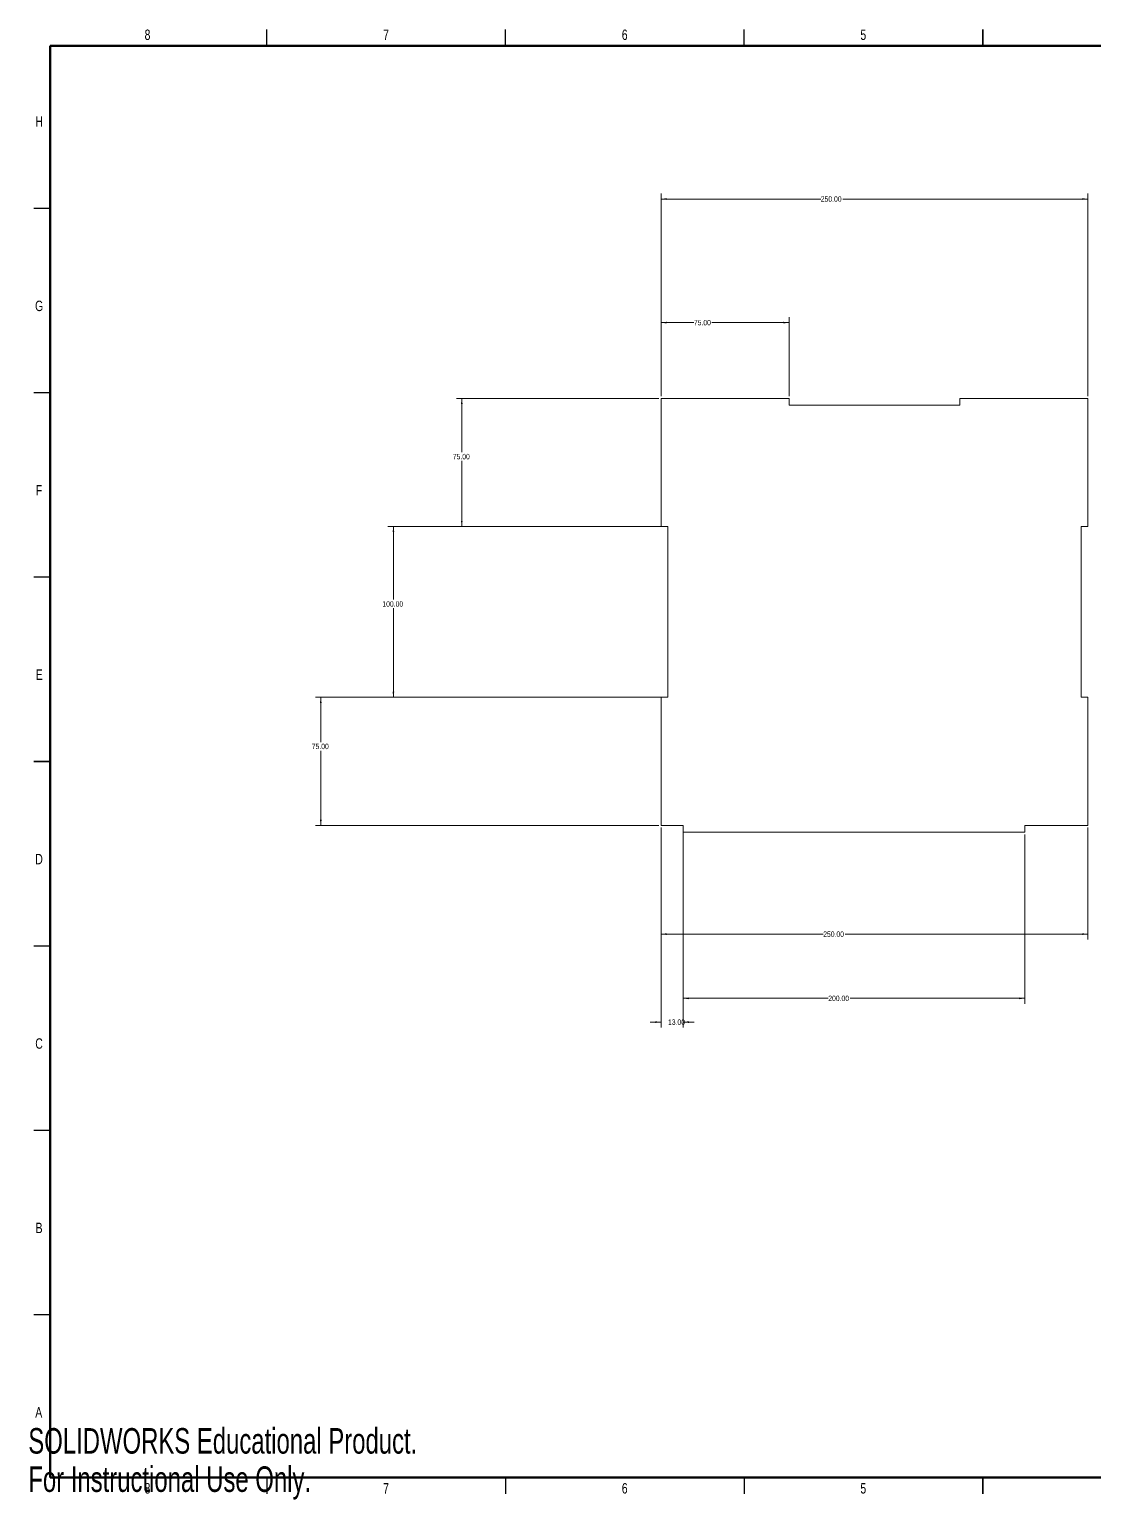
# Model space of a CAD drawing. Header units: millimetres. Extents: x 1 to 2218, y 0 to 860.
# Drawn here: x 1 to 624, y 0 to 860 of the extents above; entities that cross this region are included whole.
import ezdxf

# ---------------------------------------------------------------- set-up
doc = ezdxf.new("R2010")
doc.units = ezdxf.units.MM
doc.styles.add('SLDTEXTSTYLE0', font='TXT', dxfattribs={"width": 0.75})
doc.styles.add('SLDTEXTSTYLE3', font='TXT', dxfattribs={"width": 0.7})
doc.dimstyles.new('SLDDIMSTYLE0', dxfattribs={"dimtxt": 3.175, "dimasz": 3.302, "dimexe": 0, "dimexo": 0.0625, "dimgap": 0.79375, "dimtad": 0, "dimtih": 1, "dimtoh": 1, "dimrnd": 1e-09, "dimzin": 4, "dimdsep": 46, "dimtxsty": 'SLDTEXTSTYLE0', "dimsah": 1, "dimcen": 0.09, "dimadec": 0, "dimazin": 1, "dimtfac": 1, "dimtmove": 0, "dimatfit": 0, "dimfxl": 1, "dimfrac": 2, "dimtolj": 1, "dimtzin": 12, "dimarcsym": 0})
doc.dimstyles.new('SLDDIMSTYLE1', dxfattribs={"dimtxt": 3.175, "dimasz": 3.302, "dimexe": 0, "dimexo": 0.0625, "dimgap": 0.79375, "dimtad": 0, "dimtih": 1, "dimtoh": 1, "dimrnd": 1e-09, "dimzin": 4, "dimdsep": 46, "dimtxsty": 'SLDTEXTSTYLE0', "dimsah": 1, "dimcen": 0.09, "dimadec": 0, "dimazin": 1, "dimtfac": 1, "dimtofl": 0, "dimtmove": 0, "dimatfit": 3, "dimfxl": 1, "dimfrac": 2, "dimtolj": 1, "dimtzin": 12, "dimarcsym": 0})

# ---------------------------------------------------------------- blocks, each defined once
blk = doc.blocks.new('_D')
at = {"color": 7, "linetype": 'Continuous', "lineweight": 0}
for p, q in [((370.45, 393.2), (370.45, 276.16)), ((383.45, 393.2), (383.45, 276.16)), ((370.45, 279.33), (364.1, 279.33)), ((383.45, 279.33), (389.8, 279.33))]:
    blk.add_line(p, q, dxfattribs=at)
at = {"color": 7, "linetype": 'Continuous', "lineweight": 18}
for points in [[(370.45, 279.33), (367.15, 279.84), (367.15, 278.83)], [(383.45, 279.33), (386.75, 278.83), (386.75, 279.84)]]:
    blk.add_solid(points, dxfattribs=at)
at = {"color": 7, "linetype": 'Continuous', "lineweight": 18, "insert": (374.54, 280.91), "char_height": 3.175, "attachment_point": 1, "style": 'SLDTEXTSTYLE0'}
blk.add_mtext('13.00', dxfattribs=at)
blk = doc.blocks.new('_D_1')
at = {"color": 7, "linetype": 'Continuous', "lineweight": 0}
for p, q in [((383.45, 389.2), (383.45, 290.07)), ((583.45, 389.2), (583.45, 290.07)), ((383.45, 293.25), (468.38, 293.25)), ((583.45, 293.25), (481.28, 293.25))]:
    blk.add_line(p, q, dxfattribs=at)
at = {"color": 7, "linetype": 'Continuous', "lineweight": 18}
for points in [[(383.45, 293.25), (386.75, 292.74), (386.75, 293.75)], [(583.45, 293.25), (580.15, 293.75), (580.15, 292.74)]]:
    blk.add_solid(points, dxfattribs=at)
at = {"color": 7, "linetype": 'Continuous', "lineweight": 18, "insert": (468.38, 294.82), "char_height": 3.175, "attachment_point": 1, "style": 'SLDTEXTSTYLE0'}
blk.add_mtext('200.00', dxfattribs=at)
blk = doc.blocks.new('_D_2')
at = {"color": 7, "linetype": 'Continuous', "lineweight": 0}
for p, q in [((370.45, 393.2), (370.45, 327.66)), ((620.45, 393.2), (620.45, 327.66)), ((370.45, 330.84), (465.42, 330.84)), ((620.45, 330.84), (478.32, 330.84))]:
    blk.add_line(p, q, dxfattribs=at)
at = {"color": 7, "linetype": 'Continuous', "lineweight": 18}
for points in [[(370.45, 330.84), (373.75, 330.33), (373.75, 331.34)], [(620.45, 330.84), (617.15, 331.34), (617.15, 330.33)]]:
    blk.add_solid(points, dxfattribs=at)
at = {"color": 7, "linetype": 'Continuous', "lineweight": 18, "insert": (465.42, 332.41), "char_height": 3.175, "attachment_point": 1, "style": 'SLDTEXTSTYLE0'}
blk.add_mtext('250.00', dxfattribs=at)
blk = doc.blocks.new('_D_3')
at = {"color": 7, "linetype": 'Continuous', "lineweight": 0}
for p, q in [((369.18, 469.47), (168.07, 469.47)), ((171.25, 469.47), (171.25, 443.26)), ((171.25, 394.47), (171.25, 438.22)), ((369.18, 394.47), (168.07, 394.47))]:
    blk.add_line(p, q, dxfattribs=at)
at = {"color": 7, "linetype": 'Continuous', "lineweight": 18}
for points in [[(171.25, 469.47), (170.74, 466.17), (171.76, 466.17)], [(171.25, 394.47), (171.76, 397.77), (170.74, 397.77)]]:
    blk.add_solid(points, dxfattribs=at)
at = {"color": 7, "linetype": 'Continuous', "lineweight": 18, "insert": (165.97, 442.32), "char_height": 3.175, "attachment_point": 1, "style": 'SLDTEXTSTYLE0'}
blk.add_mtext('75.00', dxfattribs=at)
blk = doc.blocks.new('_D_4')
at = {"color": 7, "linetype": 'Continuous', "lineweight": 0}
for p, q in [((373.18, 569.47), (210.59, 569.47)), ((213.76, 569.47), (213.76, 526.64)), ((213.76, 469.47), (213.76, 521.6)), ((373.18, 469.47), (210.59, 469.47))]:
    blk.add_line(p, q, dxfattribs=at)
at = {"color": 7, "linetype": 'Continuous', "lineweight": 18}
for points in [[(213.76, 569.47), (213.26, 566.17), (214.27, 566.17)], [(213.76, 469.47), (214.27, 472.77), (213.26, 472.77)]]:
    blk.add_solid(points, dxfattribs=at)
at = {"color": 7, "linetype": 'Continuous', "lineweight": 18, "insert": (207.31, 525.7), "char_height": 3.175, "attachment_point": 1, "style": 'SLDTEXTSTYLE0'}
blk.add_mtext('100.00', dxfattribs=at)
blk = doc.blocks.new('_D_5')
at = {"color": 7, "linetype": 'Continuous', "lineweight": 0}
for p, q in [((369.18, 644.47), (250.63, 644.47)), ((253.8, 644.47), (253.8, 612.92)), ((253.8, 569.47), (253.8, 607.88)), ((369.18, 569.47), (250.63, 569.47))]:
    blk.add_line(p, q, dxfattribs=at)
at = {"color": 7, "linetype": 'Continuous', "lineweight": 18}
for points in [[(253.8, 644.47), (253.3, 641.17), (254.31, 641.17)], [(253.8, 569.47), (254.31, 572.77), (253.3, 572.77)]]:
    blk.add_solid(points, dxfattribs=at)
at = {"color": 7, "linetype": 'Continuous', "lineweight": 18, "insert": (248.53, 611.97), "char_height": 3.175, "attachment_point": 1, "style": 'SLDTEXTSTYLE0'}
blk.add_mtext('75.00', dxfattribs=at)
blk = doc.blocks.new('_D_6')
at = {"color": 7, "linetype": 'Continuous', "lineweight": 0}
for p, q in [((370.45, 645.74), (370.45, 692)), ((370.45, 688.82), (389.7, 688.82)), ((445.45, 688.82), (400.25, 688.82)), ((445.45, 645.74), (445.45, 692))]:
    blk.add_line(p, q, dxfattribs=at)
at = {"color": 7, "linetype": 'Continuous', "lineweight": 18}
for points in [[(370.45, 688.82), (373.75, 688.32), (373.75, 689.33)], [(445.45, 688.82), (442.15, 689.33), (442.15, 688.32)]]:
    blk.add_solid(points, dxfattribs=at)
at = {"color": 7, "linetype": 'Continuous', "lineweight": 18, "insert": (389.7, 690.4), "char_height": 3.175, "attachment_point": 1, "style": 'SLDTEXTSTYLE0'}
blk.add_mtext('75.00', dxfattribs=at)
blk = doc.blocks.new('_D_7')
at = {"color": 7, "linetype": 'Continuous', "lineweight": 0}
for p, q in [((370.45, 645.74), (370.45, 764.35)), ((370.45, 761.17), (464, 761.17)), ((620.45, 761.17), (476.9, 761.17)), ((620.45, 645.74), (620.45, 764.35))]:
    blk.add_line(p, q, dxfattribs=at)
at = {"color": 7, "linetype": 'Continuous', "lineweight": 18}
for points in [[(370.45, 761.17), (373.75, 760.67), (373.75, 761.68)], [(620.45, 761.17), (617.15, 761.68), (617.15, 760.67)]]:
    blk.add_solid(points, dxfattribs=at)
at = {"color": 7, "linetype": 'Continuous', "lineweight": 18, "insert": (464, 762.75), "char_height": 3.175, "attachment_point": 1, "style": 'SLDTEXTSTYLE0'}
blk.add_mtext('250.00', dxfattribs=at)

msp = doc.modelspace()

# ---------------------------------------------------------------- linework, layer by layer
at = {"color": 7, "linetype": 'Continuous', "lineweight": 25}
for p, q in [((139.7, 850.9), (139.7, 860.425)), ((279.4, 850.9), (279.4, 860.425)), ((419.1, 850.9), (419.1, 860.425)), ((558.8, 860.425), (558.8, 850.9)), ((558.8, 850.9), (558.8, 860.425)), ((12.7, 755.65), (3.175, 755.65)), ((12.7, 647.7), (3.175, 647.7)), ((12.7, 539.75), (3.175, 539.75)), ((3.175, 431.8), (12.7, 431.8)), ((12.7, 431.8), (3.175, 431.8)), ((12.7, 323.85), (3.175, 323.85)), ((12.7, 215.9), (3.175, 215.9)), ((12.7, 107.95), (3.175, 107.95)), ((139.7, 12.7), (139.7, 3.175)), ((279.4, 12.7), (279.4, 3.175)), ((419.1, 12.7), (419.1, 3.175)), ((558.8, 3.175), (558.8, 12.7)), ((558.8, 12.7), (558.8, 3.175))]:
    msp.add_line(p, q, dxfattribs=at)
at = {"color": 7, "linetype": 'Continuous', "lineweight": 50}
for p, q in [((12.7, 12.7), (12.7, 850.9)), ((12.7, 850.9), (1104.9, 850.9)), ((1104.9, 12.7), (12.7, 12.7))]:
    msp.add_line(p, q, dxfattribs=at)
at = {"color": 7, "linetype": 'Continuous', "lineweight": 18}
for p, q in [((370.449, 569.468), (370.449, 644.468)), ((370.449, 644.468), (445.449, 644.468)), ((445.449, 644.468), (445.449, 640.468)), ((445.449, 640.468), (545.449, 640.468)), ((545.449, 640.468), (545.449, 644.468)), ((545.449, 644.468), (620.449, 644.468)), ((620.449, 644.468), (620.449, 569.468)), ((374.449, 569.468), (370.449, 569.468)), ((374.449, 469.468), (374.449, 569.468)), ((620.449, 569.468), (616.449, 569.468)), ((616.449, 569.468), (616.449, 469.468)), ((370.449, 394.468), (370.449, 469.468)), ((370.449, 469.468), (374.449, 469.468)), ((616.449, 469.468), (620.449, 469.468)), ((620.449, 469.468), (620.449, 394.468)), ((370.449, 394.468), (383.449, 394.468)), ((383.449, 394.468), (383.449, 390.468)), ((383.449, 390.468), (583.449, 390.468)), ((583.449, 390.468), (583.449, 394.468)), ((583.449, 394.468), (620.449, 394.468))]:
    msp.add_line(p, q, dxfattribs=at)

# ---------------------------------------------------------------- texts
at = {"color": 7, "linetype": 'Continuous', "lineweight": 0, "char_height": 6.096, "attachment_point": 2, "style": 'SLDTEXTSTYLE0'}
for s, insert in [('8', (69.789, 860.364)), ('7', (209.489, 860.364)), ('6', (349.189, 860.364)), ('5', (488.889, 860.364)), ('H', (6.335, 809.601)), ('G', (6.331, 701.651)), ('F', (6.287, 593.701)), ('E', (6.361, 485.751)), ('D', (6.28, 377.801)), ('C', (6.287, 269.851)), ('B', (6.303, 161.901)), ('A', (6.107, 53.951)), ('8', (69.789, 9.464)), ('7', (209.489, 9.464)), ('6', (349.189, 9.464)), ('5', (488.889, 9.464))]:
    msp.add_mtext(s, dxfattribs=dict(at, insert=insert))
at = {"color": 7, "linetype": 'Continuous', "char_height": 14.94028, "attachment_point": 1, "style": 'SLDTEXTSTYLE3'}
for s, insert in [('SOLIDWORKS Educational Product.', (0, 41.669)), ('For Instructional Use Only.', (0, 19.259))]:
    msp.add_mtext(s, dxfattribs=dict(at, insert=insert))

# ---------------------------------------------------------------- dimensions: what is measured, and where the dimension line sits
at = {"color": 7, "linetype": 'Continuous', "lineweight": 18}
for base, p1, p2, dimstyle, picture, middle in [((370.449, 761.174), (620.449, 644.468), (370.449, 644.468), 'SLDDIMSTYLE1', '_D_7', (470.448, 761.174)), ((445.449, 688.825), (370.449, 644.468), (445.449, 644.468), 'SLDDIMSTYLE1', '_D_6', (394.975, 688.825)), ((383.449, 279.334), (370.449, 394.468), (383.449, 394.468), 'SLDDIMSTYLE0', '_D', (379.814, 279.334)), ((370.449, 330.837), (620.449, 394.468), (370.449, 394.468), 'SLDDIMSTYLE1', '_D_2', (471.869, 330.837)), ((583.449, 293.246), (383.449, 390.468), (583.449, 390.468), 'SLDDIMSTYLE1', '_D_1', (474.828, 293.246))]:
    dim = msp.add_linear_dim(base=base, p1=p1, p2=p2, dimstyle=dimstyle, dxfattribs=at)
    dim.commit()
    dim.dimension.update_dxf_attribs({"geometry": picture, "text_midpoint": middle, "dimtype": 160})
for base, p1, p2, picture, middle in [((253.803, 644.468), (370.449, 569.468), (370.449, 644.468), '_D_5', (253.803, 610.396)), ((213.764, 569.468), (374.449, 469.468), (374.449, 569.468), '_D_4', (213.764, 524.125)), ((171.247, 469.468), (370.449, 394.468), (370.449, 469.468), '_D_3', (171.247, 440.743))]:
    dim = msp.add_linear_dim(base=base, p1=p1, p2=p2, angle=90, dimstyle='SLDDIMSTYLE1', dxfattribs=at)
    dim.commit()
    dim.dimension.update_dxf_attribs({"geometry": picture, "text_midpoint": middle, "dimtype": 160})

doc.saveas('drawing.dxf')
